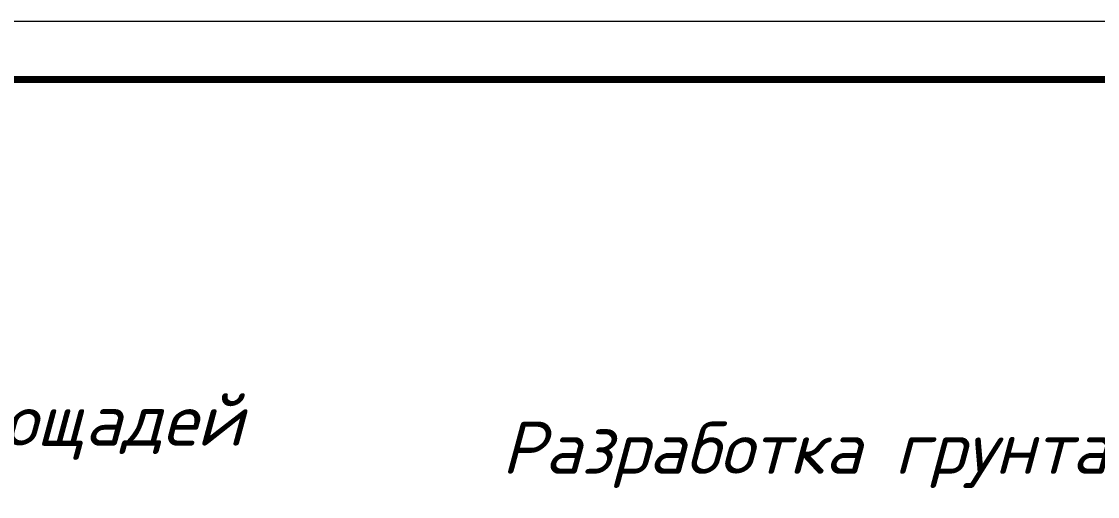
# Model space of a CAD drawing. Header units: millimetres. Extents: x 27137 to 30937, y -4667 to -569.
# Drawn here: x 29548.5 to 29641.4, y -2775.1 to -2734.1 of the extents above; entities that cross this region are included whole.
import ezdxf

# ---------------------------------------------------------------- set-up
doc = ezdxf.new("R2010")
doc.units = ezdxf.units.MM
doc.header["$LTSCALE"] = 0.4
doc.styles.add('Isocpeur', font='isocpeui.ttf', dxfattribs={"height": 2.5})

msp = doc.modelspace()

# ---------------------------------------------------------------- linework, layer by layer
at = {"color": 7, "lineweight": 15}
msp.add_lwpolyline([(29377.2396, -3328.1159), (30218.2396, -3328.1159), (30218.2396, -2734.1159), (29377.2396, -2734.1159)], close=True, dxfattribs=at)
at = {"lineweight": 15, "const_width": 0.6}
msp.add_lwpolyline([(29397.2396, -3323.1159), (30213.2396, -3323.1159), (30213.2396, -2739.1159), (29397.2396, -2739.1159)], close=True, dxfattribs=at)
msp.add_lwpolyline([(29397.2396, -2739.1159), (30213.2396, -2739.1159), (30213.2396, -3323.1159), (29397.2396, -3323.1159)], dxfattribs=at)

# ---------------------------------------------------------------- texts
at = {"lineweight": 15, "char_height": 4.5, "attachment_point": 8, "style": 'Isocpeur'}
for s, insert in [('Срезка растительного слоя и планировка площадей', (29493.0171, -2771.975)), ('Разработка грунта в траншее', (29631.9533, -2774.4072))]:
    msp.add_mtext_dynamic_manual_height_columns(s, width=148.56988, gutter_width=12.5, heights=[0], dxfattribs=dict(at, insert=insert))

doc.saveas('drawing.dxf')
